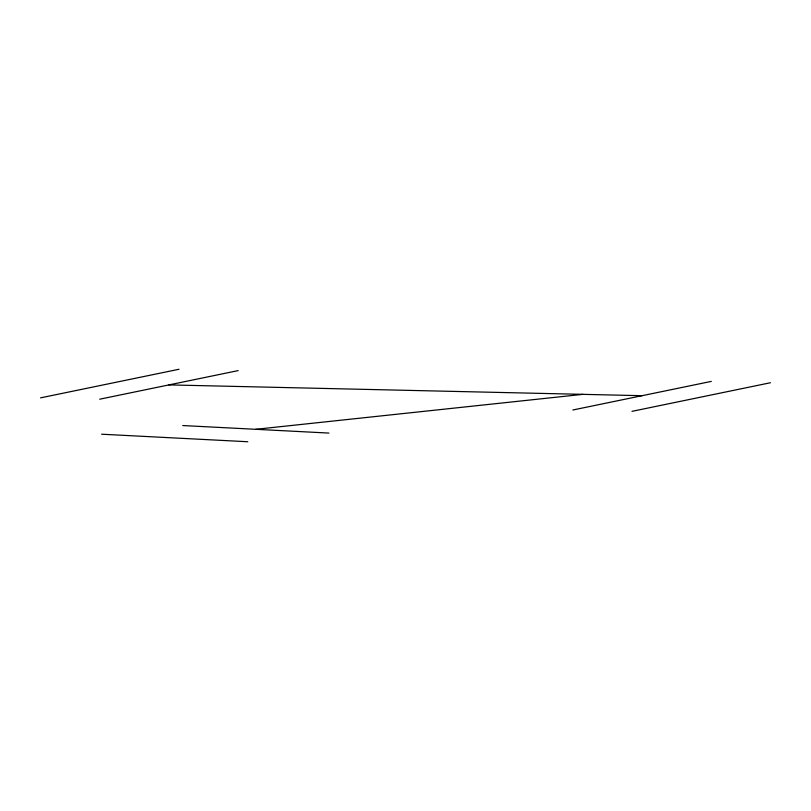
<?xml version="1.0" encoding="UTF-8"?>
<svg xmlns="http://www.w3.org/2000/svg" width="811" height="811" viewBox="0 0 811 811"><rect width="100%" height="100%" fill="white"/><g stroke="black" fill="none" stroke-linecap="round" stroke-linejoin="round"><path stroke-width="1.22" d="M40.55 397.856L179.028 369.258M99.692 399.205L238.17 370.607M572.83 410.001L711.308 381.393M631.972 411.349L770.45 382.741M255.81 429.303L582.927 394.349M168.931 384.901L642.069 395.697M182.728 425.542L328.891 433.074M101.618 434.209L247.781 441.742"/></g></svg>
